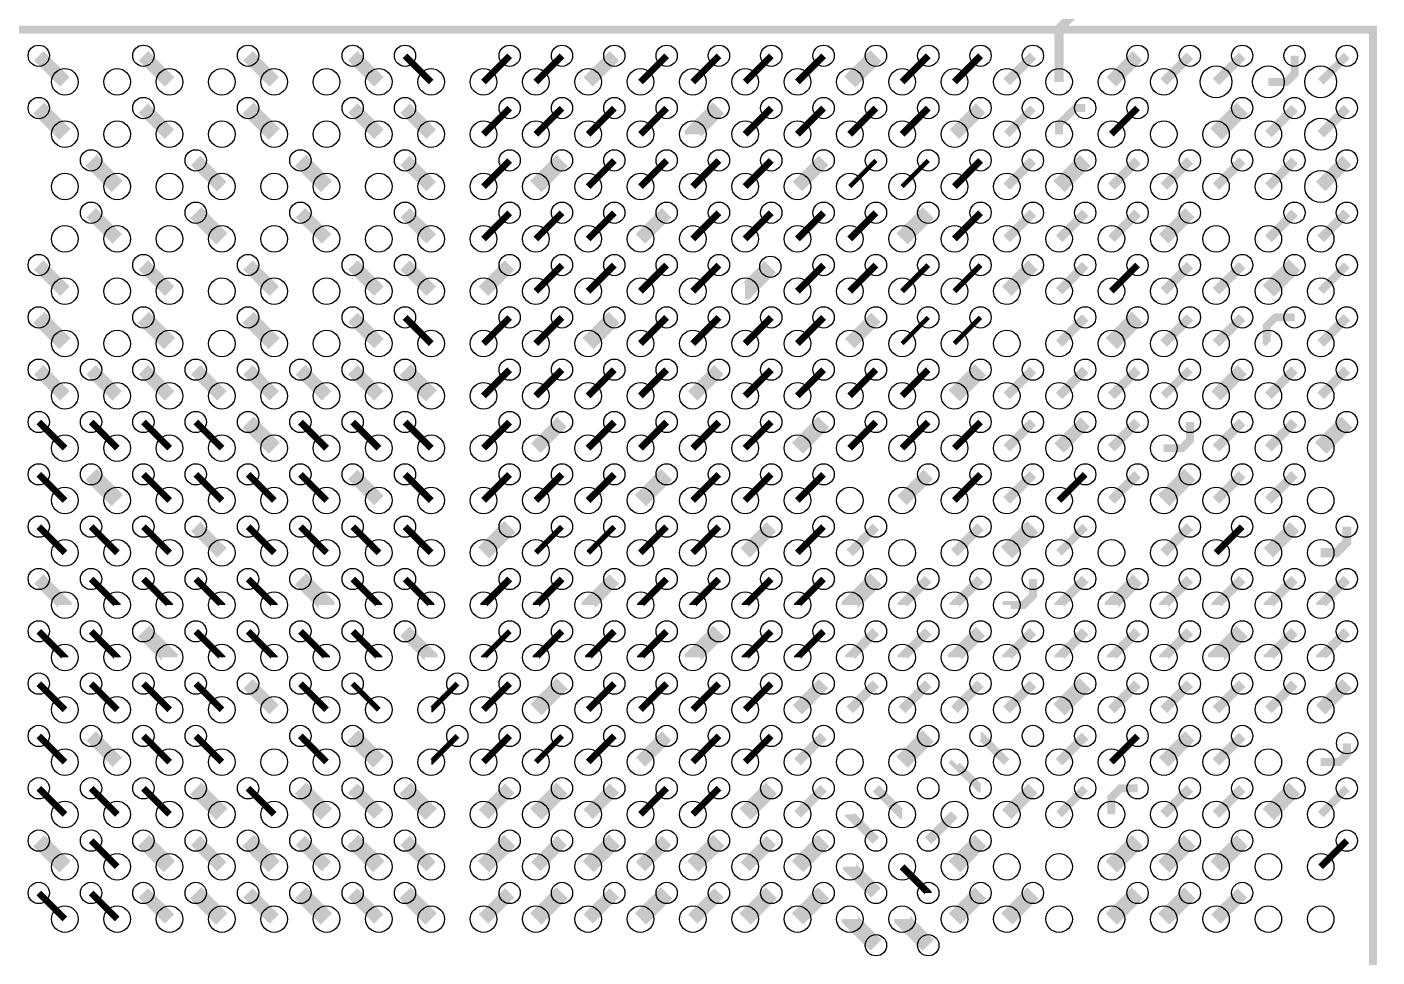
# Model space of a CAD drawing. Extents: x -17 to 168, y 0 to 127.
# Drawn here: x 65.03 to 90.83, y 54.3 to 72.07 of the extents above; entities that cross this region are included whole.
import ezdxf

# ---------------------------------------------------------------- set-up
doc = ezdxf.new("R2010")
doc.units = 0
doc.header["$MEASUREMENT"] = 0
for name, color, linetype in [('ET_TOP', 123, 'CONTINUOUS'), ('PG_SILKSCREEN_TOP', 123, 'CONTINUOUS'), ('PIN_TOP', 4, 'CONTINUOUS'), ('VC_TOP', 131, 'CONTINUOUS')]:
    doc.layers.add(name, color=color, linetype=linetype)

msp = doc.modelspace()

# ---------------------------------------------------------------- linework, layer by layer
at = {"layer": 'ET_TOP'}
for points, const_width in [([(84.9884, 72.276995), (84.753704, 72.042299), (84.753704, 71.022489)], 0.1778), ([(65.753488, 71.022489), (65.253591, 71.522311)], 0.254), ([(67.753509, 71.022489), (67.253612, 71.522311)], 0.254), ([(69.753505, 71.022489), (69.253608, 71.522311)], 0.254), ([(71.753501, 71.022489), (71.253604, 71.522311)], 0.254), ([(72.753499, 71.022489), (72.253602, 71.522311)], 0.127), ([(73.753701, 71.022489), (74.253598, 71.522311)], 0.127), ([(74.753699, 71.022489), (75.253596, 71.522311)], 0.127), ([(75.753697, 71.022489), (76.253594, 71.522311)], 0.254), ([(76.753695, 71.022489), (77.253592, 71.522311)], 0.127), ([(77.753693, 71.022489), (78.25359, 71.522311)], 0.127), ([(78.753691, 71.022489), (79.253588, 71.522311)], 0.127), ([(79.753689, 71.022489), (80.253611, 71.522311)], 0.127), ([(80.753712, 71.022489), (81.253609, 71.522311)], 0.3048), ([(81.75371, 71.022489), (82.253607, 71.522311)], 0.127), ([(82.753708, 71.022489), (83.253605, 71.522311)], 0.127), ([(83.753706, 71.022489), (84.253603, 71.522311)], 0.1778), ([(85.753702, 71.022489), (86.253599, 71.522311)], 0.254), ([(86.7537, 71.022489), (87.253597, 71.522311)], 0.1778), ([(87.753698, 71.022489), (88.253595, 71.522311)], 0.1778), ([(88.753696, 71.022489), (89.101193, 71.022489), (89.253593, 71.174889), (89.253593, 71.522311)], 0.1524), ([(89.753694, 71.022489), (90.253591, 71.522311)], 0.1524), ([(65.753488, 70.022491), (65.253591, 70.522313)], 0.3048), ([(67.753509, 70.022491), (67.253612, 70.522313)], 0.254), ([(69.753505, 70.022491), (69.253608, 70.522313)], 0.3048), ([(71.753501, 70.022491), (71.253604, 70.522313)], 0.254), ([(72.753499, 70.022491), (72.253602, 70.522313)], 0.254), ([(73.753701, 70.022491), (74.253598, 70.522313)], 0.127), ([(74.753699, 70.022491), (75.253596, 70.522313)], 0.127), ([(75.753697, 70.022491), (76.253594, 70.522313)], 0.127), ([(76.753695, 70.022491), (77.253592, 70.522313)], 0.127), ([(77.753693, 70.022491), (77.753693, 70.033388), (78.2447, 70.524395)], 0.3048), ([(78.753691, 70.022491), (79.253588, 70.522313)], 0.127), ([(79.753689, 70.022491), (80.253611, 70.522313)], 0.127), ([(80.753712, 70.022491), (81.253609, 70.522313)], 0.127), ([(81.75371, 70.022491), (82.253607, 70.522313)], 0.127), ([(82.753708, 70.022491), (83.253605, 70.522313)], 0.254), ([(83.753706, 70.022491), (84.253603, 70.522313)], 0.1524), ([(84.753704, 70.022491), (84.753704, 70.213499), (85.062593, 70.522313), (85.253601, 70.522313)], 0.1524), ([(85.753702, 70.022491), (86.253599, 70.522313)], 0.127), ([(87.753698, 70.022491), (88.253595, 70.522313)], 0.3048), ([(88.753696, 70.022491), (89.253593, 70.522313)], 0.1778), ([(89.753694, 70.022491), (90.253591, 70.522313)], 0.1778), ([(66.753511, 69.022493), (66.253589, 69.522289)], 0.3048), ([(70.753503, 69.022493), (70.253606, 69.522289)], 0.3048), ([(74.753699, 69.022493), (75.253596, 69.522289)], 0.3048), ([(84.753704, 69.022493), (85.253601, 69.522289)], 0.3048), ([(68.753507, 69.022493), (68.25361, 69.522289)], 0.254), ([(72.753499, 69.022493), (72.253602, 69.522289)], 0.254), ([(73.753701, 69.022493), (74.253598, 69.522289)], 0.127), ([(75.753697, 69.022493), (76.253594, 69.522289)], 0.127), ([(76.753695, 69.022493), (77.253592, 69.522289)], 0.127), ([(77.753693, 69.022493), (78.25359, 69.522289)], 0.127), ([(78.753691, 69.022493), (79.253588, 69.522289)], 0.127), ([(79.753689, 69.022493), (80.253611, 69.522289)], 0.254), ([(80.753712, 69.022493), (81.253609, 69.522289)], 0.0889), ([(81.75371, 69.022493), (82.253607, 69.522289)], 0.0889), ([(82.753708, 69.022493), (83.253605, 69.522289)], 0.127), ([(83.753706, 69.022493), (84.253603, 69.522289)], 0.1778), ([(85.753702, 69.022493), (86.253599, 69.522289)], 0.1778), ([(86.7537, 69.022493), (87.253597, 69.522289)], 0.1778), ([(87.753698, 69.022493), (88.253595, 69.522289)], 0.1778), ([(88.753696, 69.022493), (89.253593, 69.522289)], 0.1778), ([(89.753694, 69.022493), (90.253591, 69.522289)], 0.254), ([(66.753511, 68.022495), (66.253589, 68.522291)], 0.254), ([(68.753507, 68.022495), (68.25361, 68.522291)], 0.3048), ([(70.753503, 68.022495), (70.253606, 68.522291)], 0.254), ([(72.753499, 68.022495), (72.253602, 68.522291)], 0.254), ([(76.753695, 68.022495), (77.253592, 68.522291)], 0.254), ([(81.75371, 68.022495), (82.253607, 68.522291)], 0.3048), ([(86.7537, 68.022495), (87.253597, 68.522291)], 0.254), ([(73.753701, 68.022495), (74.253598, 68.522291)], 0.127), ([(74.753699, 68.022495), (75.253596, 68.522291)], 0.127), ([(75.753697, 68.022495), (76.253594, 68.522291)], 0.127), ([(77.753693, 68.022495), (78.25359, 68.522291)], 0.127), ([(78.753691, 68.022495), (79.253588, 68.522291)], 0.127), ([(79.753689, 68.022495), (80.253611, 68.522291)], 0.127), ([(80.753712, 68.022495), (81.253609, 68.522291)], 0.127), ([(82.753708, 68.022495), (83.253605, 68.522291)], 0.127), ([(83.753706, 68.022495), (84.253603, 68.522291)], 0.1778), ([(84.753704, 68.022495), (85.253601, 68.522291)], 0.1778), ([(85.753702, 68.022495), (86.253599, 68.522291)], 0.1778), ([(88.753696, 68.022495), (89.253593, 68.522291)], 0.1778), ([(89.753694, 68.022495), (90.253591, 68.522291)], 0.1778), ([(65.753488, 67.022497), (65.253591, 67.522293)], 0.254), ([(67.753509, 67.022497), (67.253612, 67.522293)], 0.254), ([(69.753505, 67.022497), (69.253608, 67.522293)], 0.254), ([(71.753501, 67.022497), (71.253604, 67.522293)], 0.254), ([(72.753499, 67.022497), (72.253602, 67.522293)], 0.254), ([(73.753701, 67.022497), (74.253598, 67.522293)], 0.254), ([(78.753691, 67.022497), (78.768702, 67.022497), (79.2353, 67.489095)], 0.3048), ([(83.753706, 67.022497), (84.253603, 67.522293)], 0.254), ([(84.753704, 67.022497), (85.253601, 67.522293)], 0.1778), ([(86.7537, 67.022497), (87.253597, 67.522293)], 0.1778), ([(87.753698, 67.022497), (88.253595, 67.522293)], 0.1778), ([(88.753696, 67.022497), (89.253593, 67.522293)], 0.3048), ([(89.753694, 67.022497), (90.253591, 67.522293)], 0.1524), ([(74.753699, 67.022497), (75.253596, 67.522293)], 0.127), ([(75.753697, 67.022497), (76.253594, 67.522293)], 0.127), ([(76.753695, 67.022497), (77.253592, 67.522293)], 0.127), ([(77.753693, 67.022497), (78.25359, 67.522293)], 0.127), ([(79.753689, 67.022497), (80.253611, 67.522293)], 0.127), ([(80.753712, 67.022497), (81.253609, 67.522293)], 0.127), ([(81.75371, 67.022497), (82.253607, 67.522293)], 0.1016), ([(82.753708, 67.022497), (83.253605, 67.522293)], 0.1016), ([(85.753702, 67.022497), (86.253599, 67.522293)], 0.127), ([(65.753488, 66.022499), (65.253591, 66.522295)], 0.3048), ([(67.753509, 66.022499), (67.253612, 66.522295)], 0.3048), ([(69.753505, 66.022499), (69.253608, 66.522295)], 0.3048), ([(71.753501, 66.022499), (71.253604, 66.522295)], 0.254), ([(72.753499, 66.022499), (72.253602, 66.522295)], 0.127), ([(73.753701, 66.022499), (74.253598, 66.522295)], 0.127), ([(74.753699, 66.022499), (75.253596, 66.522295)], 0.127), ([(75.753697, 66.022499), (76.253594, 66.522295)], 0.3048), ([(76.753695, 66.022499), (77.253592, 66.522295)], 0.127), ([(77.753693, 66.022499), (78.25359, 66.522295)], 0.127), ([(78.753691, 66.022499), (79.253588, 66.522295)], 0.127), ([(79.753689, 66.022499), (80.253611, 66.522295)], 0.127), ([(80.753712, 66.022499), (81.253609, 66.522295)], 0.254), ([(81.75371, 66.022499), (82.253607, 66.522295)], 0.0889), ([(82.753708, 66.022499), (83.253605, 66.522295)], 0.0889), ([(84.753704, 66.022499), (85.253601, 66.522295)], 0.1778), ([(85.753702, 66.022499), (86.253599, 66.522295)], 0.3048), ([(86.7537, 66.022499), (87.253597, 66.522295)], 0.1778), ([(87.753698, 66.022499), (88.253595, 66.522295)], 0.1778), ([(88.753696, 66.022499), (88.7222, 66.053995), (88.7222, 66.358795), (88.885801, 66.522295), (89.253593, 66.522295)], 0.1524), ([(89.753694, 66.022499), (90.253591, 66.522295)], 0.1778), ([(65.753488, 65.022501), (65.253591, 65.522297)], 0.254), ([(66.753511, 65.022501), (66.253589, 65.522297)], 0.254), ([(67.753509, 65.022501), (67.253612, 65.522297)], 0.254), ([(68.753507, 65.022501), (68.25361, 65.522297)], 0.254), ([(69.753505, 65.022501), (69.253608, 65.522297)], 0.254), ([(70.753503, 65.022501), (70.253606, 65.522297)], 0.254), ([(71.753501, 65.022501), (71.253604, 65.522297)], 0.254), ([(72.753499, 65.022501), (72.253602, 65.522297)], 0.3048), ([(73.753701, 65.022501), (74.253598, 65.522297)], 0.127), ([(74.753699, 65.022501), (75.253596, 65.522297)], 0.127), ([(75.753697, 65.022501), (76.253594, 65.522297)], 0.127), ([(76.753695, 65.022501), (77.253592, 65.522297)], 0.127), ([(77.753693, 65.022501), (78.25359, 65.522297)], 0.254), ([(78.753691, 65.022501), (79.253588, 65.522297)], 0.127), ([(79.753689, 65.022501), (80.253611, 65.522297)], 0.127), ([(80.753712, 65.022501), (81.253609, 65.522297)], 0.127), ([(81.75371, 65.022501), (82.253607, 65.522297)], 0.127), ([(82.753708, 65.022501), (83.253605, 65.522297)], 0.3048), ([(83.753706, 65.022501), (84.253603, 65.522297)], 0.1778), ([(84.753704, 65.022501), (85.253601, 65.522297)], 0.1778), ([(85.753702, 65.022501), (86.253599, 65.522297)], 0.1778), ([(86.7537, 65.022501), (87.253597, 65.522297)], 0.1524), ([(87.753698, 65.022501), (88.253595, 65.522297)], 0.254), ([(88.753696, 65.022501), (89.253593, 65.522297)], 0.1778), ([(89.753694, 65.022501), (90.253591, 65.522297)], 0.1778), ([(65.753488, 64.022503), (65.253591, 64.522401)], 0.127), ([(66.753511, 64.022503), (66.253589, 64.522401)], 0.127), ([(67.753509, 64.022503), (67.253612, 64.522401)], 0.127), ([(68.753507, 64.022503), (68.25361, 64.522401)], 0.127), ([(69.753505, 64.022503), (69.253608, 64.522401)], 0.3048), ([(70.753503, 64.022503), (70.253606, 64.522401)], 0.127), ([(71.753501, 64.022503), (71.253604, 64.522401)], 0.127), ([(72.753499, 64.022503), (72.253602, 64.522401)], 0.127), ([(73.753701, 64.022503), (74.253598, 64.522401)], 0.127), ([(74.753699, 64.022503), (75.253596, 64.522401)], 0.254), ([(75.753697, 64.022503), (76.253594, 64.522401)], 0.127), ([(76.753695, 64.022503), (77.253592, 64.522401)], 0.127), ([(77.753693, 64.022503), (78.25359, 64.522401)], 0.127), ([(78.753691, 64.022503), (79.253588, 64.522401)], 0.127), ([(79.753689, 64.022503), (80.253611, 64.522401)], 0.3048), ([(80.753712, 64.022503), (81.253609, 64.522401)], 0.127), ([(81.75371, 64.022503), (82.253607, 64.522401)], 0.127), ([(82.753708, 64.022503), (83.253605, 64.522401)], 0.127), ([(83.753706, 64.022503), (84.253603, 64.522401)], 0.1778), ([(84.753704, 64.022503), (85.253601, 64.522401)], 0.254), ([(85.753702, 64.022503), (86.253599, 64.522401)], 0.1778), ([(86.7537, 64.022503), (87.101197, 64.022503), (87.253597, 64.174903), (87.253597, 64.522401)], 0.1524), ([(87.753698, 64.022503), (88.253595, 64.522401)], 0.1778), ([(88.753696, 64.022503), (89.253593, 64.522401)], 0.1778), ([(89.753694, 64.022503), (90.253591, 64.522401)], 0.3048), ([(65.753488, 63.022505), (65.253591, 63.522403)], 0.127), ([(66.753511, 63.022505), (66.253589, 63.522403)], 0.3048), ([(67.753509, 63.022505), (67.253612, 63.522403)], 0.127), ([(68.753507, 63.022505), (68.25361, 63.522403)], 0.127), ([(69.753505, 63.022505), (69.253608, 63.522403)], 0.127), ([(70.753503, 63.022505), (70.253606, 63.522403)], 0.127), ([(71.753501, 63.022505), (71.253604, 63.522403)], 0.254), ([(72.753499, 63.022505), (72.253602, 63.522403)], 0.127), ([(73.753701, 63.022505), (74.253598, 63.522403)], 0.127), ([(74.753699, 63.022505), (75.253596, 63.522403)], 0.127), ([(75.753697, 63.022505), (76.253594, 63.522403)], 0.127), ([(76.753695, 63.022505), (77.253592, 63.522403)], 0.3048), ([(77.753693, 63.022505), (78.25359, 63.522403)], 0.127), ([(78.753691, 63.022505), (79.253588, 63.522403)], 0.127), ([(79.753689, 63.022505), (80.253611, 63.522403)], 0.127), ([(81.75371, 63.022505), (82.253607, 63.522403)], 0.254), ([(82.753708, 63.022505), (83.253605, 63.522403)], 0.127), ([(83.753706, 63.022505), (84.253603, 63.522403)], 0.1778), ([(84.753704, 63.022505), (85.253601, 63.522403)], 0.127), ([(85.753702, 63.022505), (86.253599, 63.522403)], 0.1778), ([(86.7537, 63.022505), (87.253597, 63.522403)], 0.3048), ([(87.753698, 63.022505), (88.253595, 63.522403)], 0.1778), ([(88.753696, 63.022505), (89.253593, 63.522403)], 0.1778), ([(65.753488, 62.022507), (65.253591, 62.522405)], 0.127), ([(66.753511, 62.022507), (66.253589, 62.522405)], 0.127), ([(67.753509, 62.022507), (67.253612, 62.522405)], 0.127), ([(68.753507, 62.022507), (68.25361, 62.522405)], 0.254), ([(69.753505, 62.022507), (69.253608, 62.522405)], 0.127), ([(70.753503, 62.022507), (70.253606, 62.522405)], 0.127), ([(71.753501, 62.022507), (71.253604, 62.522405)], 0.127), ([(72.753499, 62.022507), (72.253602, 62.522405)], 0.127), ([(73.753701, 62.022507), (74.253598, 62.522405)], 0.3048), ([(74.753699, 62.022507), (75.253596, 62.522405)], 0.1016), ([(75.753697, 62.022507), (76.253594, 62.522405)], 0.1016), ([(76.753695, 62.022507), (77.253592, 62.522405)], 0.127), ([(77.753693, 62.022507), (78.25359, 62.522405)], 0.127), ([(78.753691, 62.022507), (79.253588, 62.522405)], 0.254), ([(79.753689, 62.022507), (80.253611, 62.522405)], 0.127), ([(80.753712, 62.022507), (81.253609, 62.522405)], 0.1778), ([(82.753708, 62.022507), (83.253605, 62.522405)], 0.1778), ([(83.753706, 62.022507), (84.253603, 62.522405)], 0.3048), ([(84.753704, 62.022507), (85.253601, 62.522405)], 0.1524), ([(86.7537, 62.022507), (87.253597, 62.522405)], 0.1778), ([(87.753698, 62.022507), (88.253595, 62.522405)], 0.127), ([(88.753696, 62.022507), (89.253593, 62.522405)], 0.254), ([(89.753694, 62.022507), (90.050391, 62.022507), (90.253591, 62.225707), (90.253591, 62.522405)], 0.1778), ([(70.753503, 61.022484), (70.753503, 61.022509), (70.253606, 61.522407)], 0.3048), ([(80.753712, 61.022484), (80.753712, 61.022509), (81.253609, 61.522407)], 0.3048), ([(65.753488, 61.022484), (65.753488, 61.022509), (65.253591, 61.522407)], 0.254), ([(66.753511, 61.022484), (66.753511, 61.022509), (66.253589, 61.522407)], 0.127), ([(67.753509, 61.022484), (67.753509, 61.022509), (67.253612, 61.522407)], 0.127), ([(68.753507, 61.022484), (68.753507, 61.022509), (68.25361, 61.522407)], 0.127), ([(69.753505, 61.022484), (69.753505, 61.022509), (69.253608, 61.522407)], 0.127), ([(71.753501, 61.022484), (71.753501, 61.022509), (71.253604, 61.522407)], 0.127), ([(72.753499, 61.022484), (72.753499, 61.022509), (72.253602, 61.522407)], 0.127), ([(73.753701, 61.022484), (73.753701, 61.022509), (74.253598, 61.522407)], 0.127), ([(74.753699, 61.022484), (74.753699, 61.022509), (75.253596, 61.522407)], 0.127), ([(75.753697, 61.022484), (75.753697, 61.022509), (76.253594, 61.522407)], 0.254), ([(76.753695, 61.022484), (76.753695, 61.022509), (77.253592, 61.522407)], 0.127), ([(77.753693, 61.022484), (77.753693, 61.022509), (78.25359, 61.522407)], 0.127), ([(78.753691, 61.022484), (78.753691, 61.022509), (79.253588, 61.522407)], 0.127), ([(79.753689, 61.022484), (79.753689, 61.022509), (80.253611, 61.522407)], 0.127), ([(81.75371, 61.022484), (81.75371, 61.022509), (82.253607, 61.522407)], 0.1778), ([(82.753708, 61.022484), (82.753708, 61.022509), (83.253605, 61.522407)], 0.1778), ([(83.753706, 61.022484), (83.753706, 61.022509), (84.071689, 61.022509), (84.253603, 61.204297), (84.253603, 61.522407)], 0.1524), ([(84.753704, 61.022484), (84.753704, 61.022509), (85.253601, 61.522407)], 0.1778), ([(85.753702, 61.022484), (85.753702, 61.022509), (86.253599, 61.522407)], 0.254), ([(86.7537, 61.022484), (86.7537, 61.022509), (87.253597, 61.522407)], 0.1778), ([(87.753698, 61.022484), (87.753698, 61.022509), (88.253595, 61.522407)], 0.1778), ([(88.753696, 61.022484), (88.753696, 61.022509), (89.253593, 61.522407)], 0.1778), ([(89.753694, 61.022484), (89.753694, 61.022509), (90.253591, 61.522407)], 0.1778), ([(67.753509, 60.022486), (67.753509, 60.022511), (67.253612, 60.522409)], 0.3048), ([(72.753499, 60.022486), (72.753499, 60.022511), (72.253602, 60.522409)], 0.254), ([(77.753693, 60.022486), (77.753693, 60.022511), (78.25359, 60.522409)], 0.3048), ([(82.753708, 60.022486), (82.753708, 60.022511), (83.253605, 60.522409)], 0.254), ([(87.753698, 60.022486), (87.753698, 60.022511), (88.253595, 60.522409)], 0.3048), ([(65.753488, 60.022486), (65.753488, 60.022511), (65.253591, 60.522409)], 0.127), ([(66.753511, 60.022486), (66.753511, 60.022511), (66.253589, 60.522409)], 0.127), ([(68.753507, 60.022486), (68.753507, 60.022511), (68.25361, 60.522409)], 0.127), ([(69.753505, 60.022486), (69.753505, 60.022511), (69.253608, 60.522409)], 0.127), ([(70.753503, 60.022486), (70.753503, 60.022511), (70.253606, 60.522409)], 0.127), ([(71.753501, 60.022486), (71.753501, 60.022511), (71.253604, 60.522409)], 0.127), ([(73.753701, 60.022486), (73.753701, 60.022511), (74.253598, 60.522409)], 0.1016), ([(74.753699, 60.022486), (74.753699, 60.022511), (75.253596, 60.522409)], 0.127), ([(75.753697, 60.022486), (75.753697, 60.022511), (76.253594, 60.522409)], 0.127), ([(76.753695, 60.022486), (76.753695, 60.022511), (77.253592, 60.522409)], 0.127), ([(78.753691, 60.022486), (78.753691, 60.022511), (79.253588, 60.522409)], 0.127), ([(79.753689, 60.022486), (79.753689, 60.022511), (80.253611, 60.522409)], 0.127), ([(80.753712, 60.022486), (80.753712, 60.022511), (81.253609, 60.522409)], 0.1778), ([(81.75371, 60.022486), (81.75371, 60.022511), (82.253607, 60.522409)], 0.1778), ([(83.753706, 60.022486), (83.753706, 60.022511), (84.253603, 60.522409)], 0.1778), ([(84.753704, 60.022486), (84.753704, 60.022511), (85.253601, 60.522409)], 0.1778), ([(85.753702, 60.022486), (85.753702, 60.022511), (86.253599, 60.522409)], 0.1778), ([(86.7537, 60.022486), (86.7537, 60.022511), (87.253597, 60.522409)], 0.1778), ([(88.753696, 60.022486), (88.753696, 60.022511), (89.253593, 60.522409)], 0.1778), ([(89.753694, 60.022486), (89.753694, 60.022511), (90.253591, 60.522409)], 0.1778), ([(69.753505, 59.022488), (69.253608, 59.522411)], 0.254), ([(74.753699, 59.022488), (75.253596, 59.522411)], 0.3048), ([(79.753689, 59.022488), (80.253611, 59.522411)], 0.254), ([(80.753712, 59.022488), (81.253609, 59.522411)], 0.1778), ([(81.75371, 59.022488), (82.253607, 59.522411)], 0.1778), ([(82.753708, 59.022488), (83.253605, 59.522411)], 0.1778), ([(83.753706, 59.022488), (84.253603, 59.522411)], 0.1778), ([(84.753704, 59.022488), (85.253601, 59.522411)], 0.3048), ([(85.753702, 59.022488), (86.253599, 59.522411)], 0.1778), ([(86.7537, 59.022488), (87.253597, 59.522411)], 0.1778), ([(87.753698, 59.022488), (88.253595, 59.522411)], 0.1778), ([(88.753696, 59.022488), (89.253593, 59.522411)], 0.1778), ([(89.753694, 59.022488), (90.253591, 59.522411)], 0.254), ([(65.753488, 59.022488), (65.253591, 59.522411)], 0.127), ([(66.753511, 59.022488), (66.253589, 59.522411)], 0.127), ([(67.753509, 59.022488), (67.253612, 59.522411)], 0.127), ([(68.753507, 59.022488), (68.25361, 59.522411)], 0.127), ([(70.753503, 59.022488), (70.253606, 59.522411)], 0.127), ([(71.753501, 59.022488), (71.253604, 59.522411)], 0.1016), ([(72.753499, 59.022488), (72.753703, 59.022488), (73.2536, 59.522411)], 0.1016), ([(73.753701, 59.022488), (74.253598, 59.522411)], 0.127), ([(75.753697, 59.022488), (76.253594, 59.522411)], 0.127), ([(76.753695, 59.022488), (77.253592, 59.522411)], 0.127), ([(77.753693, 59.022488), (78.25359, 59.522411)], 0.127), ([(78.753691, 59.022488), (79.253588, 59.522411)], 0.127), ([(65.753488, 58.02249), (65.253591, 58.522387)], 0.127), ([(66.753511, 58.02249), (66.253589, 58.522387)], 0.254), ([(67.753509, 58.02249), (67.253612, 58.522387)], 0.127), ([(68.753507, 58.02249), (68.25361, 58.522387)], 0.127), ([(70.753503, 58.02249), (70.253606, 58.522387)], 0.127), ([(71.753501, 58.02249), (71.253604, 58.522387)], 0.3048), ([(72.753499, 58.02249), (72.753703, 58.02249), (73.2536, 58.522387)], 0.1016), ([(73.753701, 58.02249), (74.253598, 58.522387)], 0.127), ([(74.753699, 58.02249), (75.253596, 58.522387)], 0.1016), ([(75.753697, 58.02249), (76.253594, 58.522387)], 0.127), ([(76.753695, 58.02249), (77.253592, 58.522387)], 0.254), ([(77.753693, 58.02249), (78.25359, 58.522387)], 0.127), ([(78.753691, 58.02249), (79.253588, 58.522387)], 0.127), ([(79.753689, 58.02249), (80.253611, 58.522387)], 0.1778), ([(81.75371, 58.02249), (82.253607, 58.522387)], 0.3048), ([(83.753706, 58.02249), (83.253809, 58.522387), (83.253605, 58.522387)], 0.1524), ([(84.753704, 58.02249), (85.253601, 58.522387)], 0.1778), ([(85.753702, 58.02249), (86.253599, 58.522387)], 0.127), ([(86.7537, 58.02249), (87.253597, 58.522387)], 0.254), ([(87.753698, 58.02249), (88.253595, 58.522387)], 0.1778), ([(90.2589, 58.383195), (90.2589, 58.17489), (90.1065, 58.02249), (89.753694, 58.02249)], 0.1524), ([(82.753708, 58.02249), (82.746799, 58.015607), (83.240905, 57.522593), (83.253605, 57.522389)], 0.1524), ([(65.753488, 57.022492), (65.253591, 57.522389)], 0.127), ([(66.753511, 57.022492), (66.253589, 57.522389)], 0.127), ([(67.753509, 57.022492), (67.253612, 57.522389)], 0.127), ([(68.753507, 57.022492), (68.25361, 57.522389)], 0.3048), ([(69.753505, 57.022492), (69.253608, 57.522389)], 0.127), ([(70.753503, 57.022492), (70.253606, 57.522389)], 0.3048), ([(71.753501, 57.022492), (71.253604, 57.522389)], 0.254), ([(72.753499, 57.022492), (72.253602, 57.522389)], 0.3048), ([(73.753701, 57.022492), (74.253598, 57.522389)], 0.254), ([(74.753699, 57.022492), (75.253596, 57.522389)], 0.3048), ([(75.753697, 57.022492), (76.253594, 57.522389)], 0.254), ([(76.753695, 57.022492), (77.253592, 57.522389)], 0.127), ([(77.753693, 57.022492), (78.25359, 57.522389)], 0.127), ([(78.753691, 57.022492), (79.253588, 57.522389)], 0.3048), ([(79.753689, 57.022492), (80.253611, 57.522389)], 0.1778), ([(81.75371, 57.022492), (81.753507, 57.022492), (81.253609, 57.522389)], 0.1778), ([(83.753706, 57.022492), (84.253603, 57.522389)], 0.254), ([(84.753704, 57.022492), (85.253601, 57.522389)], 0.1524), ([(85.753702, 57.022492), (85.753702, 57.345097), (85.930994, 57.522389), (86.253599, 57.522389)], 0.1524), ([(86.7537, 57.022492), (87.253597, 57.522389)], 0.1778), ([(87.753698, 57.022492), (88.253595, 57.522389)], 0.1778), ([(88.753696, 57.022492), (89.253593, 57.522389)], 0.3048), ([(89.753694, 57.022492), (90.253591, 57.522389)], 0.1524), ([(80.753712, 57.022492), (80.753712, 57.022213), (81.253609, 56.522391)], 0.1778), ([(82.753708, 57.022492), (82.253607, 56.522391)], 0.1778), ([(65.753488, 56.022494), (65.253591, 56.522391)], 0.3048), ([(66.753511, 56.022494), (66.253589, 56.522391)], 0.127), ([(67.753509, 56.022494), (67.253612, 56.522391)], 0.3048), ([(68.753507, 56.022494), (68.25361, 56.522391)], 0.254), ([(69.753505, 56.022494), (69.253608, 56.522391)], 0.3048), ([(70.753503, 56.022494), (70.253606, 56.522391)], 0.254), ([(71.753501, 56.022494), (71.253604, 56.522391)], 0.3048), ([(72.753499, 56.022494), (72.253602, 56.522391)], 0.254), ([(73.753701, 56.022494), (74.253598, 56.522391)], 0.3048), ([(74.753699, 56.022494), (75.253596, 56.522391)], 0.254), ([(75.753697, 56.022494), (76.253594, 56.522391)], 0.3048), ([(76.753695, 56.022494), (77.253592, 56.522391)], 0.254), ([(77.753693, 56.022494), (78.25359, 56.522391)], 0.3048), ([(78.753691, 56.022494), (79.253588, 56.522391)], 0.254), ([(79.753689, 56.022494), (80.253611, 56.522391)], 0.3048), ([(82.753708, 56.022494), (83.253605, 56.522391)], 0.3048), ([(85.753702, 56.022494), (86.253599, 56.522391)], 0.3048), ([(86.7537, 56.022494), (87.253597, 56.522391)], 0.3048), ([(87.753698, 56.022494), (88.253595, 56.522391)], 0.3048), ([(89.753694, 56.022494), (90.253591, 56.522391)], 0.127), ([(80.753712, 56.022494), (80.753712, 56.022189), (81.253609, 55.522393)], 0.254), ([(82.253607, 55.522393), (82.253607, 55.522597), (81.75371, 56.022494)], 0.127), ([(65.753488, 55.022496), (65.253591, 55.522393)], 0.127), ([(66.753511, 55.022496), (66.253589, 55.522393)], 0.127), ([(67.753509, 55.022496), (67.253612, 55.522393)], 0.254), ([(68.753507, 55.022496), (68.25361, 55.522393)], 0.3048), ([(69.753505, 55.022496), (69.253608, 55.522393)], 0.254), ([(70.753503, 55.022496), (70.253606, 55.522393)], 0.3048), ([(71.753501, 55.022496), (71.253604, 55.522393)], 0.254), ([(72.753499, 55.022496), (72.253602, 55.522393)], 0.3048), ([(73.753701, 55.022496), (74.253598, 55.522393)], 0.254), ([(74.753699, 55.022496), (75.253596, 55.522393)], 0.3048), ([(75.753697, 55.022496), (76.253594, 55.522393)], 0.254), ([(76.753695, 55.022496), (77.253592, 55.522393)], 0.3048), ([(77.753693, 55.022496), (78.25359, 55.522393)], 0.254), ([(78.753691, 55.022496), (79.253588, 55.522393)], 0.3048), ([(79.753689, 55.022496), (80.253611, 55.522393)], 0.3048), ([(82.753708, 55.022496), (83.253605, 55.522393)], 0.3048), ([(83.753706, 55.022496), (84.253603, 55.522393)], 0.3048), ([(85.753702, 55.022496), (86.253599, 55.522393)], 0.3048), ([(86.7537, 55.022496), (87.253597, 55.522393)], 0.3048), ([(87.753698, 55.022496), (88.253595, 55.522393)], 0.254), ([(80.753712, 55.022496), (80.753712, 55.022191), (81.253609, 54.522395)], 0.3048), ([(81.75371, 55.022496), (81.75371, 55.022191), (82.253607, 54.522395)], 0.3048)]:
    msp.add_lwpolyline(points, dxfattribs=dict(at, const_width=const_width))
at = {"layer": 'PG_SILKSCREEN_TOP', "const_width": 0.1524}
msp.add_lwpolyline([(90.753692, 37.022303), (90.753692, 72.022487), (55.753508, 72.022487), (55.753508, 37.022303)], close=True, dxfattribs=at)
at = {"layer": 'PIN_TOP'}
for centre, radius in [((65.753488, 71.022489), 0.254), ((66.753511, 71.022489), 0.254), ((67.753509, 71.022489), 0.254), ((68.753507, 71.022489), 0.254), ((69.753505, 71.022489), 0.254), ((70.753503, 71.022489), 0.254), ((71.753501, 71.022489), 0.254), ((72.753499, 71.022489), 0.254), ((73.753701, 71.022489), 0.254), ((74.753699, 71.022489), 0.254), ((75.753697, 71.022489), 0.254), ((76.753695, 71.022489), 0.254), ((77.753693, 71.022489), 0.254), ((78.753691, 71.022489), 0.254), ((79.753689, 71.022489), 0.254), ((80.753712, 71.022489), 0.254), ((81.75371, 71.022489), 0.254), ((82.753708, 71.022489), 0.254), ((83.753706, 71.022489), 0.254), ((84.753704, 71.022489), 0.254), ((85.753702, 71.022489), 0.254), ((86.7537, 71.022489), 0.254), ((87.753698, 71.022489), 0.3048), ((88.753696, 71.022489), 0.3048), ((89.753694, 71.022489), 0.3048), ((65.753488, 70.022491), 0.254), ((66.753511, 70.022491), 0.254), ((67.753509, 70.022491), 0.254), ((68.753507, 70.022491), 0.254), ((69.753505, 70.022491), 0.254), ((70.753503, 70.022491), 0.254), ((71.753501, 70.022491), 0.254), ((72.753499, 70.022491), 0.254), ((73.753701, 70.022491), 0.254), ((74.753699, 70.022491), 0.254), ((75.753697, 70.022491), 0.254), ((76.753695, 70.022491), 0.254), ((77.753693, 70.022491), 0.254), ((78.753691, 70.022491), 0.254), ((79.753689, 70.022491), 0.254), ((80.753712, 70.022491), 0.254), ((81.75371, 70.022491), 0.254), ((82.753708, 70.022491), 0.254), ((83.753706, 70.022491), 0.254), ((84.753704, 70.022491), 0.254), ((85.753702, 70.022491), 0.254), ((86.7537, 70.022491), 0.254), ((87.753698, 70.022491), 0.254), ((88.753696, 70.022491), 0.254), ((89.753694, 70.022491), 0.3048), ((65.753488, 69.022493), 0.254), ((66.753511, 69.022493), 0.254), ((67.753509, 69.022493), 0.254), ((68.753507, 69.022493), 0.254), ((69.753505, 69.022493), 0.254), ((70.753503, 69.022493), 0.254), ((71.753501, 69.022493), 0.254), ((72.753499, 69.022493), 0.254), ((73.753701, 69.022493), 0.254), ((74.753699, 69.022493), 0.254), ((75.753697, 69.022493), 0.254), ((76.753695, 69.022493), 0.254), ((77.753693, 69.022493), 0.254), ((78.753691, 69.022493), 0.254), ((79.753689, 69.022493), 0.254), ((80.753712, 69.022493), 0.254), ((81.75371, 69.022493), 0.254), ((82.753708, 69.022493), 0.254), ((83.753706, 69.022493), 0.254), ((84.753704, 69.022493), 0.254), ((85.753702, 69.022493), 0.254), ((86.7537, 69.022493), 0.254), ((87.753698, 69.022493), 0.254), ((88.753696, 69.022493), 0.254), ((89.753694, 69.022493), 0.3048), ((65.753488, 68.022495), 0.254), ((66.753511, 68.022495), 0.254), ((67.753509, 68.022495), 0.254), ((68.753507, 68.022495), 0.254), ((69.753505, 68.022495), 0.254), ((70.753503, 68.022495), 0.254), ((71.753501, 68.022495), 0.254), ((72.753499, 68.022495), 0.254), ((73.753701, 68.022495), 0.254), ((74.753699, 68.022495), 0.254), ((75.753697, 68.022495), 0.254), ((76.753695, 68.022495), 0.254), ((77.753693, 68.022495), 0.254), ((78.753691, 68.022495), 0.254), ((79.753689, 68.022495), 0.254), ((80.753712, 68.022495), 0.254), ((81.75371, 68.022495), 0.254), ((82.753708, 68.022495), 0.254), ((83.753706, 68.022495), 0.254), ((84.753704, 68.022495), 0.254), ((85.753702, 68.022495), 0.254), ((86.7537, 68.022495), 0.254), ((87.753698, 68.022495), 0.254), ((88.753696, 68.022495), 0.254), ((89.753694, 68.022495), 0.254), ((65.753488, 67.022497), 0.254), ((66.753511, 67.022497), 0.254), ((67.753509, 67.022497), 0.254), ((68.753507, 67.022497), 0.254), ((69.753505, 67.022497), 0.254), ((70.753503, 67.022497), 0.254), ((71.753501, 67.022497), 0.254), ((72.753499, 67.022497), 0.254), ((73.753701, 67.022497), 0.254), ((74.753699, 67.022497), 0.254), ((75.753697, 67.022497), 0.254), ((76.753695, 67.022497), 0.254), ((77.753693, 67.022497), 0.254), ((78.753691, 67.022497), 0.254), ((79.753689, 67.022497), 0.254), ((80.753712, 67.022497), 0.254), ((81.75371, 67.022497), 0.254), ((82.753708, 67.022497), 0.254), ((83.753706, 67.022497), 0.254), ((84.753704, 67.022497), 0.254), ((85.753702, 67.022497), 0.254), ((86.7537, 67.022497), 0.254), ((87.753698, 67.022497), 0.254), ((88.753696, 67.022497), 0.254), ((89.753694, 67.022497), 0.254), ((65.753488, 66.022499), 0.254), ((66.753511, 66.022499), 0.254), ((67.753509, 66.022499), 0.254), ((68.753507, 66.022499), 0.254), ((69.753505, 66.022499), 0.254), ((70.753503, 66.022499), 0.254), ((71.753501, 66.022499), 0.254), ((72.753499, 66.022499), 0.254), ((73.753701, 66.022499), 0.254), ((74.753699, 66.022499), 0.254), ((75.753697, 66.022499), 0.254), ((76.753695, 66.022499), 0.254), ((77.753693, 66.022499), 0.254), ((78.753691, 66.022499), 0.254), ((79.753689, 66.022499), 0.254), ((80.753712, 66.022499), 0.254), ((81.75371, 66.022499), 0.254), ((82.753708, 66.022499), 0.254), ((83.753706, 66.022499), 0.254), ((84.753704, 66.022499), 0.254), ((85.753702, 66.022499), 0.254), ((86.7537, 66.022499), 0.254), ((87.753698, 66.022499), 0.254), ((88.753696, 66.022499), 0.254), ((89.753694, 66.022499), 0.254), ((65.753488, 65.022501), 0.254), ((66.753511, 65.022501), 0.254), ((67.753509, 65.022501), 0.254), ((68.753507, 65.022501), 0.254), ((69.753505, 65.022501), 0.254), ((70.753503, 65.022501), 0.254), ((71.753501, 65.022501), 0.254), ((72.753499, 65.022501), 0.254), ((73.753701, 65.022501), 0.254), ((74.753699, 65.022501), 0.254), ((75.753697, 65.022501), 0.254), ((76.753695, 65.022501), 0.254), ((77.753693, 65.022501), 0.254), ((78.753691, 65.022501), 0.254), ((79.753689, 65.022501), 0.254), ((80.753712, 65.022501), 0.254), ((81.75371, 65.022501), 0.254), ((82.753708, 65.022501), 0.254), ((83.753706, 65.022501), 0.254), ((84.753704, 65.022501), 0.254), ((85.753702, 65.022501), 0.254), ((86.7537, 65.022501), 0.254), ((87.753698, 65.022501), 0.254), ((88.753696, 65.022501), 0.254), ((89.753694, 65.022501), 0.254), ((65.753488, 64.022503), 0.254), ((66.753511, 64.022503), 0.254), ((67.753509, 64.022503), 0.254), ((68.753507, 64.022503), 0.254), ((69.753505, 64.022503), 0.254), ((70.753503, 64.022503), 0.254), ((71.753501, 64.022503), 0.254), ((72.753499, 64.022503), 0.254), ((73.753701, 64.022503), 0.254), ((74.753699, 64.022503), 0.254), ((75.753697, 64.022503), 0.254), ((76.753695, 64.022503), 0.254), ((77.753693, 64.022503), 0.254), ((78.753691, 64.022503), 0.254), ((79.753689, 64.022503), 0.254), ((80.753712, 64.022503), 0.254), ((81.75371, 64.022503), 0.254), ((82.753708, 64.022503), 0.254), ((83.753706, 64.022503), 0.254), ((84.753704, 64.022503), 0.254), ((85.753702, 64.022503), 0.254), ((86.7537, 64.022503), 0.254), ((87.753698, 64.022503), 0.254), ((88.753696, 64.022503), 0.254), ((89.753694, 64.022503), 0.254), ((65.753488, 63.022505), 0.254), ((66.753511, 63.022505), 0.254), ((67.753509, 63.022505), 0.254), ((68.753507, 63.022505), 0.254), ((69.753505, 63.022505), 0.254), ((70.753503, 63.022505), 0.254), ((71.753501, 63.022505), 0.254), ((72.753499, 63.022505), 0.254), ((73.753701, 63.022505), 0.254), ((74.753699, 63.022505), 0.254), ((75.753697, 63.022505), 0.254), ((76.753695, 63.022505), 0.254), ((77.753693, 63.022505), 0.254), ((78.753691, 63.022505), 0.254), ((79.753689, 63.022505), 0.254), ((80.753712, 63.022505), 0.254), ((81.75371, 63.022505), 0.254), ((82.753708, 63.022505), 0.254), ((83.753706, 63.022505), 0.254), ((84.753704, 63.022505), 0.254), ((85.753702, 63.022505), 0.254), ((86.7537, 63.022505), 0.254), ((87.753698, 63.022505), 0.254), ((88.753696, 63.022505), 0.254), ((89.753694, 63.022505), 0.254), ((65.753488, 62.022507), 0.254), ((66.753511, 62.022507), 0.254), ((67.753509, 62.022507), 0.254), ((68.753507, 62.022507), 0.254), ((69.753505, 62.022507), 0.254), ((70.753503, 62.022507), 0.254), ((71.753501, 62.022507), 0.254), ((72.753499, 62.022507), 0.254), ((73.753701, 62.022507), 0.254), ((74.753699, 62.022507), 0.254), ((75.753697, 62.022507), 0.254), ((76.753695, 62.022507), 0.254), ((77.753693, 62.022507), 0.254), ((78.753691, 62.022507), 0.254), ((79.753689, 62.022507), 0.254), ((80.753712, 62.022507), 0.254), ((81.75371, 62.022507), 0.254), ((82.753708, 62.022507), 0.254), ((83.753706, 62.022507), 0.254), ((84.753704, 62.022507), 0.254), ((85.753702, 62.022507), 0.254), ((86.7537, 62.022507), 0.254), ((87.753698, 62.022507), 0.254), ((88.753696, 62.022507), 0.254), ((89.753694, 62.022507), 0.254), ((65.753488, 61.022484), 0.254), ((66.753511, 61.022484), 0.254), ((67.753509, 61.022484), 0.254), ((68.753507, 61.022484), 0.254), ((69.753505, 61.022484), 0.254), ((70.753503, 61.022484), 0.254), ((71.753501, 61.022484), 0.254), ((72.753499, 61.022484), 0.254), ((73.753701, 61.022484), 0.254), ((74.753699, 61.022484), 0.254), ((75.753697, 61.022484), 0.254), ((76.753695, 61.022484), 0.254), ((77.753693, 61.022484), 0.254), ((78.753691, 61.022484), 0.254), ((79.753689, 61.022484), 0.254), ((80.753712, 61.022484), 0.254), ((81.75371, 61.022484), 0.254), ((82.753708, 61.022484), 0.254), ((83.753706, 61.022484), 0.254), ((84.753704, 61.022484), 0.254), ((85.753702, 61.022484), 0.254), ((86.7537, 61.022484), 0.254), ((87.753698, 61.022484), 0.254), ((88.753696, 61.022484), 0.254), ((89.753694, 61.022484), 0.254), ((65.753488, 60.022486), 0.254), ((66.753511, 60.022486), 0.254), ((67.753509, 60.022486), 0.254), ((68.753507, 60.022486), 0.254), ((69.753505, 60.022486), 0.254), ((70.753503, 60.022486), 0.254), ((71.753501, 60.022486), 0.254), ((72.753499, 60.022486), 0.254), ((73.753701, 60.022486), 0.254), ((74.753699, 60.022486), 0.254), ((75.753697, 60.022486), 0.254), ((76.753695, 60.022486), 0.254), ((77.753693, 60.022486), 0.254), ((78.753691, 60.022486), 0.254), ((79.753689, 60.022486), 0.254), ((80.753712, 60.022486), 0.254), ((81.75371, 60.022486), 0.254), ((82.753708, 60.022486), 0.254), ((83.753706, 60.022486), 0.254), ((84.753704, 60.022486), 0.254), ((85.753702, 60.022486), 0.254), ((86.7537, 60.022486), 0.254), ((87.753698, 60.022486), 0.254), ((88.753696, 60.022486), 0.254), ((89.753694, 60.022486), 0.254), ((65.753488, 59.022488), 0.254), ((66.753511, 59.022488), 0.254), ((67.753509, 59.022488), 0.254), ((68.753507, 59.022488), 0.254), ((69.753505, 59.022488), 0.254), ((70.753503, 59.022488), 0.254), ((71.753501, 59.022488), 0.254), ((72.753499, 59.022488), 0.254), ((73.753701, 59.022488), 0.254), ((74.753699, 59.022488), 0.254), ((75.753697, 59.022488), 0.254), ((76.753695, 59.022488), 0.254), ((77.753693, 59.022488), 0.254), ((78.753691, 59.022488), 0.254), ((79.753689, 59.022488), 0.254), ((80.753712, 59.022488), 0.254), ((81.75371, 59.022488), 0.254), ((82.753708, 59.022488), 0.254), ((83.753706, 59.022488), 0.254), ((84.753704, 59.022488), 0.254), ((85.753702, 59.022488), 0.254), ((86.7537, 59.022488), 0.254), ((87.753698, 59.022488), 0.254), ((88.753696, 59.022488), 0.254), ((89.753694, 59.022488), 0.254), ((65.753488, 58.02249), 0.254), ((66.753511, 58.02249), 0.254), ((67.753509, 58.02249), 0.254), ((68.753507, 58.02249), 0.254), ((69.753505, 58.02249), 0.254), ((70.753503, 58.02249), 0.254), ((71.753501, 58.02249), 0.254), ((72.753499, 58.02249), 0.254), ((73.753701, 58.02249), 0.254), ((74.753699, 58.02249), 0.254), ((75.753697, 58.02249), 0.254), ((76.753695, 58.02249), 0.254), ((77.753693, 58.02249), 0.254), ((78.753691, 58.02249), 0.254), ((79.753689, 58.02249), 0.254), ((80.753712, 58.02249), 0.254), ((81.75371, 58.02249), 0.254), ((82.753708, 58.02249), 0.254), ((83.753706, 58.02249), 0.254), ((84.753704, 58.02249), 0.254), ((85.753702, 58.02249), 0.254), ((86.7537, 58.02249), 0.254), ((87.753698, 58.02249), 0.254), ((88.753696, 58.02249), 0.254), ((89.753694, 58.02249), 0.254), ((65.753488, 57.022492), 0.254), ((66.753511, 57.022492), 0.254), ((67.753509, 57.022492), 0.254), ((68.753507, 57.022492), 0.254), ((69.753505, 57.022492), 0.254), ((70.753503, 57.022492), 0.254), ((71.753501, 57.022492), 0.254), ((72.753499, 57.022492), 0.254), ((73.753701, 57.022492), 0.254), ((74.753699, 57.022492), 0.254), ((75.753697, 57.022492), 0.254), ((76.753695, 57.022492), 0.254), ((77.753693, 57.022492), 0.254), ((78.753691, 57.022492), 0.254), ((79.753689, 57.022492), 0.254), ((80.753712, 57.022492), 0.254), ((81.75371, 57.022492), 0.254), ((82.753708, 57.022492), 0.254), ((83.753706, 57.022492), 0.254), ((84.753704, 57.022492), 0.254), ((85.753702, 57.022492), 0.254), ((86.7537, 57.022492), 0.254), ((87.753698, 57.022492), 0.254), ((88.753696, 57.022492), 0.254), ((89.753694, 57.022492), 0.254), ((65.753488, 56.022494), 0.254), ((66.753511, 56.022494), 0.254), ((67.753509, 56.022494), 0.254), ((68.753507, 56.022494), 0.254), ((69.753505, 56.022494), 0.254), ((70.753503, 56.022494), 0.254), ((71.753501, 56.022494), 0.254), ((72.753499, 56.022494), 0.254), ((73.753701, 56.022494), 0.254), ((74.753699, 56.022494), 0.254), ((75.753697, 56.022494), 0.254), ((76.753695, 56.022494), 0.254), ((77.753693, 56.022494), 0.254), ((78.753691, 56.022494), 0.254), ((79.753689, 56.022494), 0.254), ((80.753712, 56.022494), 0.254), ((81.75371, 56.022494), 0.254), ((82.753708, 56.022494), 0.254), ((83.753706, 56.022494), 0.254), ((84.753704, 56.022494), 0.254), ((85.753702, 56.022494), 0.254), ((86.7537, 56.022494), 0.254), ((87.753698, 56.022494), 0.254), ((88.753696, 56.022494), 0.254), ((89.753694, 56.022494), 0.254), ((65.753488, 55.022496), 0.254), ((66.753511, 55.022496), 0.254), ((67.753509, 55.022496), 0.254), ((68.753507, 55.022496), 0.254), ((69.753505, 55.022496), 0.254), ((70.753503, 55.022496), 0.254), ((71.753501, 55.022496), 0.254), ((72.753499, 55.022496), 0.254), ((73.753701, 55.022496), 0.254), ((74.753699, 55.022496), 0.254), ((75.753697, 55.022496), 0.254), ((76.753695, 55.022496), 0.254), ((77.753693, 55.022496), 0.254), ((78.753691, 55.022496), 0.254), ((79.753689, 55.022496), 0.254), ((80.753712, 55.022496), 0.254), ((81.75371, 55.022496), 0.254), ((82.753708, 55.022496), 0.254), ((83.753706, 55.022496), 0.254), ((84.753704, 55.022496), 0.254), ((85.753702, 55.022496), 0.254), ((86.7537, 55.022496), 0.254), ((87.753698, 55.022496), 0.254), ((88.753696, 55.022496), 0.254), ((89.753694, 55.022496), 0.254)]:
    msp.add_circle(centre, radius, dxfattribs=at)
at = {"layer": 'VC_TOP'}
for centre in [(65.253591, 71.522311), (67.253612, 71.522311), (69.253608, 71.522311), (71.253604, 71.522311), (72.253602, 71.522311), (74.253598, 71.522311), (75.253596, 71.522311), (76.253594, 71.522311), (77.253592, 71.522311), (78.25359, 71.522311), (79.253588, 71.522311), (80.253611, 71.522311), (81.253609, 71.522311), (82.253607, 71.522311), (83.253605, 71.522311), (84.253603, 71.522311), (86.253599, 71.522311), (87.253597, 71.522311), (88.253595, 71.522311), (89.253593, 71.522311), (90.253591, 71.522311), (65.253591, 70.522313), (67.253612, 70.522313), (69.253608, 70.522313), (71.253604, 70.522313), (72.253602, 70.522313), (74.253598, 70.522313), (75.253596, 70.522313), (76.253594, 70.522313), (77.253592, 70.522313), (78.2447, 70.524395), (79.253588, 70.522313), (80.253611, 70.522313), (81.253609, 70.522313), (82.253607, 70.522313), (83.253605, 70.522313), (84.253603, 70.522313), (85.253601, 70.522313), (86.253599, 70.522313), (88.253595, 70.522313), (89.253593, 70.522313), (90.253591, 70.522313), (66.253589, 69.522289), (68.25361, 69.522289), (70.253606, 69.522289), (72.253602, 69.522289), (74.253598, 69.522289), (75.253596, 69.522289), (76.253594, 69.522289), (77.253592, 69.522289), (78.25359, 69.522289), (79.253588, 69.522289), (80.253611, 69.522289), (81.253609, 69.522289), (82.253607, 69.522289), (83.253605, 69.522289), (84.253603, 69.522289), (85.253601, 69.522289), (86.253599, 69.522289), (87.253597, 69.522289), (88.253595, 69.522289), (89.253593, 69.522289), (90.253591, 69.522289), (66.253589, 68.522291), (68.25361, 68.522291), (70.253606, 68.522291), (72.253602, 68.522291), (74.253598, 68.522291), (75.253596, 68.522291), (76.253594, 68.522291), (77.253592, 68.522291), (78.25359, 68.522291), (79.253588, 68.522291), (80.253611, 68.522291), (81.253609, 68.522291), (82.253607, 68.522291), (83.253605, 68.522291), (84.253603, 68.522291), (85.253601, 68.522291), (86.253599, 68.522291), (87.253597, 68.522291), (89.253593, 68.522291), (90.253591, 68.522291), (65.253591, 67.522293), (67.253612, 67.522293), (69.253608, 67.522293), (71.253604, 67.522293), (72.253602, 67.522293), (74.253598, 67.522293), (75.253596, 67.522293), (76.253594, 67.522293), (77.253592, 67.522293), (78.25359, 67.522293), (79.2353, 67.489095), (80.253611, 67.522293), (81.253609, 67.522293), (82.253607, 67.522293), (83.253605, 67.522293), (84.253603, 67.522293), (85.253601, 67.522293), (86.253599, 67.522293), (87.253597, 67.522293), (88.253595, 67.522293), (89.253593, 67.522293), (90.253591, 67.522293), (65.253591, 66.522295), (67.253612, 66.522295), (69.253608, 66.522295), (71.253604, 66.522295), (72.253602, 66.522295), (74.253598, 66.522295), (75.253596, 66.522295), (76.253594, 66.522295), (77.253592, 66.522295), (78.25359, 66.522295), (79.253588, 66.522295), (80.253611, 66.522295), (81.253609, 66.522295), (82.253607, 66.522295), (83.253605, 66.522295), (85.253601, 66.522295), (86.253599, 66.522295), (87.253597, 66.522295), (88.253595, 66.522295), (89.253593, 66.522295), (90.253591, 66.522295), (65.253591, 65.522297), (66.253589, 65.522297), (67.253612, 65.522297), (68.25361, 65.522297), (69.253608, 65.522297), (70.253606, 65.522297), (71.253604, 65.522297), (72.253602, 65.522297), (74.253598, 65.522297), (75.253596, 65.522297), (76.253594, 65.522297), (77.253592, 65.522297), (78.25359, 65.522297), (79.253588, 65.522297), (80.253611, 65.522297), (81.253609, 65.522297), (82.253607, 65.522297), (83.253605, 65.522297), (84.253603, 65.522297), (85.253601, 65.522297), (86.253599, 65.522297), (87.253597, 65.522297), (88.253595, 65.522297), (89.253593, 65.522297), (90.253591, 65.522297), (65.253591, 64.522401), (66.253589, 64.522401), (67.253612, 64.522401), (68.25361, 64.522401), (69.253608, 64.522401), (70.253606, 64.522401), (71.253604, 64.522401), (72.253602, 64.522401), (74.253598, 64.522401), (75.253596, 64.522401), (76.253594, 64.522401), (77.253592, 64.522401), (78.25359, 64.522401), (79.253588, 64.522401), (80.253611, 64.522401), (81.253609, 64.522401), (82.253607, 64.522401), (83.253605, 64.522401), (84.253603, 64.522401), (85.253601, 64.522401), (86.253599, 64.522401), (87.253597, 64.522401), (88.253595, 64.522401), (89.253593, 64.522401), (90.253591, 64.522401), (65.253591, 63.522403), (66.253589, 63.522403), (67.253612, 63.522403), (68.25361, 63.522403), (69.253608, 63.522403), (70.253606, 63.522403), (71.253604, 63.522403), (72.253602, 63.522403), (74.253598, 63.522403), (75.253596, 63.522403), (76.253594, 63.522403), (77.253592, 63.522403), (78.25359, 63.522403), (79.253588, 63.522403), (80.253611, 63.522403), (82.253607, 63.522403), (83.253605, 63.522403), (84.253603, 63.522403), (85.253601, 63.522403), (86.253599, 63.522403), (87.253597, 63.522403), (88.253595, 63.522403), (89.253593, 63.522403), (65.253591, 62.522405), (66.253589, 62.522405), (67.253612, 62.522405), (68.25361, 62.522405), (69.253608, 62.522405), (70.253606, 62.522405), (71.253604, 62.522405), (72.253602, 62.522405), (74.253598, 62.522405), (75.253596, 62.522405), (76.253594, 62.522405), (77.253592, 62.522405), (78.25359, 62.522405), (79.253588, 62.522405), (80.253611, 62.522405), (81.253609, 62.522405), (83.253605, 62.522405), (84.253603, 62.522405), (85.253601, 62.522405), (87.253597, 62.522405), (88.253595, 62.522405), (89.253593, 62.522405), (90.253591, 62.522405), (65.253591, 61.522407), (66.253589, 61.522407), (67.253612, 61.522407), (68.25361, 61.522407), (69.253608, 61.522407), (70.253606, 61.522407), (71.253604, 61.522407), (72.253602, 61.522407), (74.253598, 61.522407), (75.253596, 61.522407), (76.253594, 61.522407), (77.253592, 61.522407), (78.25359, 61.522407), (79.253588, 61.522407), (80.253611, 61.522407), (81.253609, 61.522407), (82.253607, 61.522407), (83.253605, 61.522407), (84.253603, 61.522407), (85.253601, 61.522407), (86.253599, 61.522407), (87.253597, 61.522407), (88.253595, 61.522407), (89.253593, 61.522407), (90.253591, 61.522407), (65.253591, 60.522409), (66.253589, 60.522409), (67.253612, 60.522409), (68.25361, 60.522409), (69.253608, 60.522409), (70.253606, 60.522409), (71.253604, 60.522409), (72.253602, 60.522409), (74.253598, 60.522409), (75.253596, 60.522409), (76.253594, 60.522409), (77.253592, 60.522409), (78.25359, 60.522409), (79.253588, 60.522409), (80.253611, 60.522409), (81.253609, 60.522409), (82.253607, 60.522409), (83.253605, 60.522409), (84.253603, 60.522409), (85.253601, 60.522409), (86.253599, 60.522409), (87.253597, 60.522409), (88.253595, 60.522409), (89.253593, 60.522409), (90.253591, 60.522409), (65.253591, 59.522411), (66.253589, 59.522411), (67.253612, 59.522411), (68.25361, 59.522411), (69.253608, 59.522411), (70.253606, 59.522411), (71.253604, 59.522411), (73.2536, 59.522411), (74.253598, 59.522411), (75.253596, 59.522411), (76.253594, 59.522411), (77.253592, 59.522411), (78.25359, 59.522411), (79.253588, 59.522411), (80.253611, 59.522411), (81.253609, 59.522411), (82.253607, 59.522411), (83.253605, 59.522411), (84.253603, 59.522411), (85.253601, 59.522411), (86.253599, 59.522411), (87.253597, 59.522411), (88.253595, 59.522411), (89.253593, 59.522411), (90.253591, 59.522411), (65.253591, 58.522387), (66.253589, 58.522387), (67.253612, 58.522387), (68.25361, 58.522387), (70.253606, 58.522387), (71.253604, 58.522387), (73.2536, 58.522387), (74.253598, 58.522387), (75.253596, 58.522387), (76.253594, 58.522387), (77.253592, 58.522387), (78.25359, 58.522387), (79.253588, 58.522387), (80.253611, 58.522387), (82.253607, 58.522387), (83.253605, 58.522387), (84.253603, 58.522387), (85.253601, 58.522387), (86.253599, 58.522387), (87.253597, 58.522387), (88.253595, 58.522387), (90.2589, 58.383195), (65.253591, 57.522389), (66.253589, 57.522389), (67.253612, 57.522389), (68.25361, 57.522389), (69.253608, 57.522389), (70.253606, 57.522389), (71.253604, 57.522389), (72.253602, 57.522389), (74.253598, 57.522389), (75.253596, 57.522389), (76.253594, 57.522389), (77.253592, 57.522389), (78.25359, 57.522389), (79.253588, 57.522389), (80.253611, 57.522389), (81.253609, 57.522389), (82.253607, 57.522389), (83.253605, 57.522389), (84.253603, 57.522389), (85.253601, 57.522389), (86.253599, 57.522389), (87.253597, 57.522389), (88.253595, 57.522389), (89.253593, 57.522389), (90.253591, 57.522389), (65.253591, 56.522391), (66.253589, 56.522391), (67.253612, 56.522391), (68.25361, 56.522391), (69.253608, 56.522391), (70.253606, 56.522391), (71.253604, 56.522391), (72.253602, 56.522391), (74.253598, 56.522391), (75.253596, 56.522391), (76.253594, 56.522391), (77.253592, 56.522391), (78.25359, 56.522391), (79.253588, 56.522391), (80.253611, 56.522391), (81.253609, 56.522391), (82.253607, 56.522391), (83.253605, 56.522391), (86.253599, 56.522391), (87.253597, 56.522391), (88.253595, 56.522391), (90.253591, 56.522391), (65.253591, 55.522393), (66.253589, 55.522393), (67.253612, 55.522393), (68.25361, 55.522393), (69.253608, 55.522393), (70.253606, 55.522393), (71.253604, 55.522393), (72.253602, 55.522393), (74.253598, 55.522393), (75.253596, 55.522393), (76.253594, 55.522393), (77.253592, 55.522393), (78.25359, 55.522393), (79.253588, 55.522393), (80.253611, 55.522393), (81.253609, 55.522393), (82.253607, 55.522393), (83.253605, 55.522393), (84.253603, 55.522393), (86.253599, 55.522393), (87.253597, 55.522393), (88.253595, 55.522393), (81.253609, 54.522395), (82.253607, 54.522395)]:
    msp.add_circle(centre, 0.2032, dxfattribs=at)

doc.saveas('drawing.dxf')
